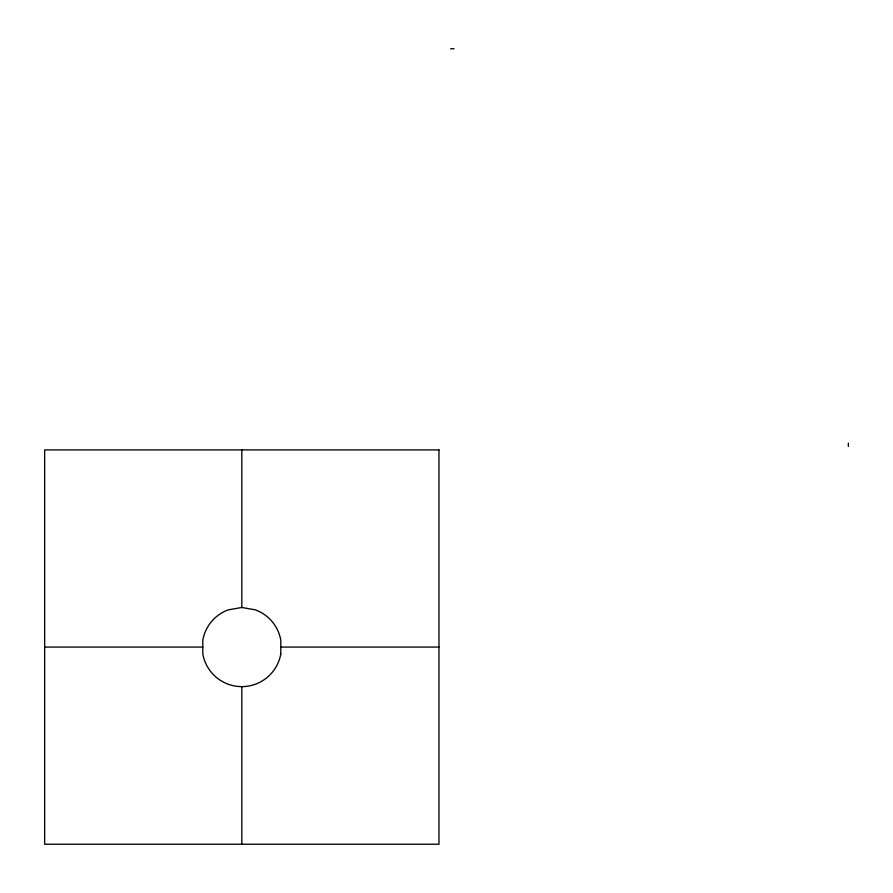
<?xml version="1.0" encoding="UTF-8"?>
<svg xmlns="http://www.w3.org/2000/svg" width="893" height="893" viewBox="0 0 893 893"><rect width="100%" height="100%" fill="white"/><g stroke="black" fill="none" stroke-linecap="round" stroke-linejoin="round"><path stroke-width="1.34" d="M280.804 653.944L280.804 640.192A39.605 39.605 0 0 0 255.331 609.852L241.813 607.474L228.262 609.863A39.605 39.605 0 0 0 202.789 640.225L202.811 653.944A39.605 39.605 0 0 0 280.804 653.944M450.619 48.769L454.035 48.769M44.65 647.068L202.811 647.068M280.804 647.068L438.965 647.068M848.35 443.084L848.35 446.5M241.813 449.916L241.813 607.474M241.813 686.672L241.813 844.231M438.965 449.916L44.65 449.916L44.65 844.231L438.965 844.231L438.965 449.916"/></g></svg>
